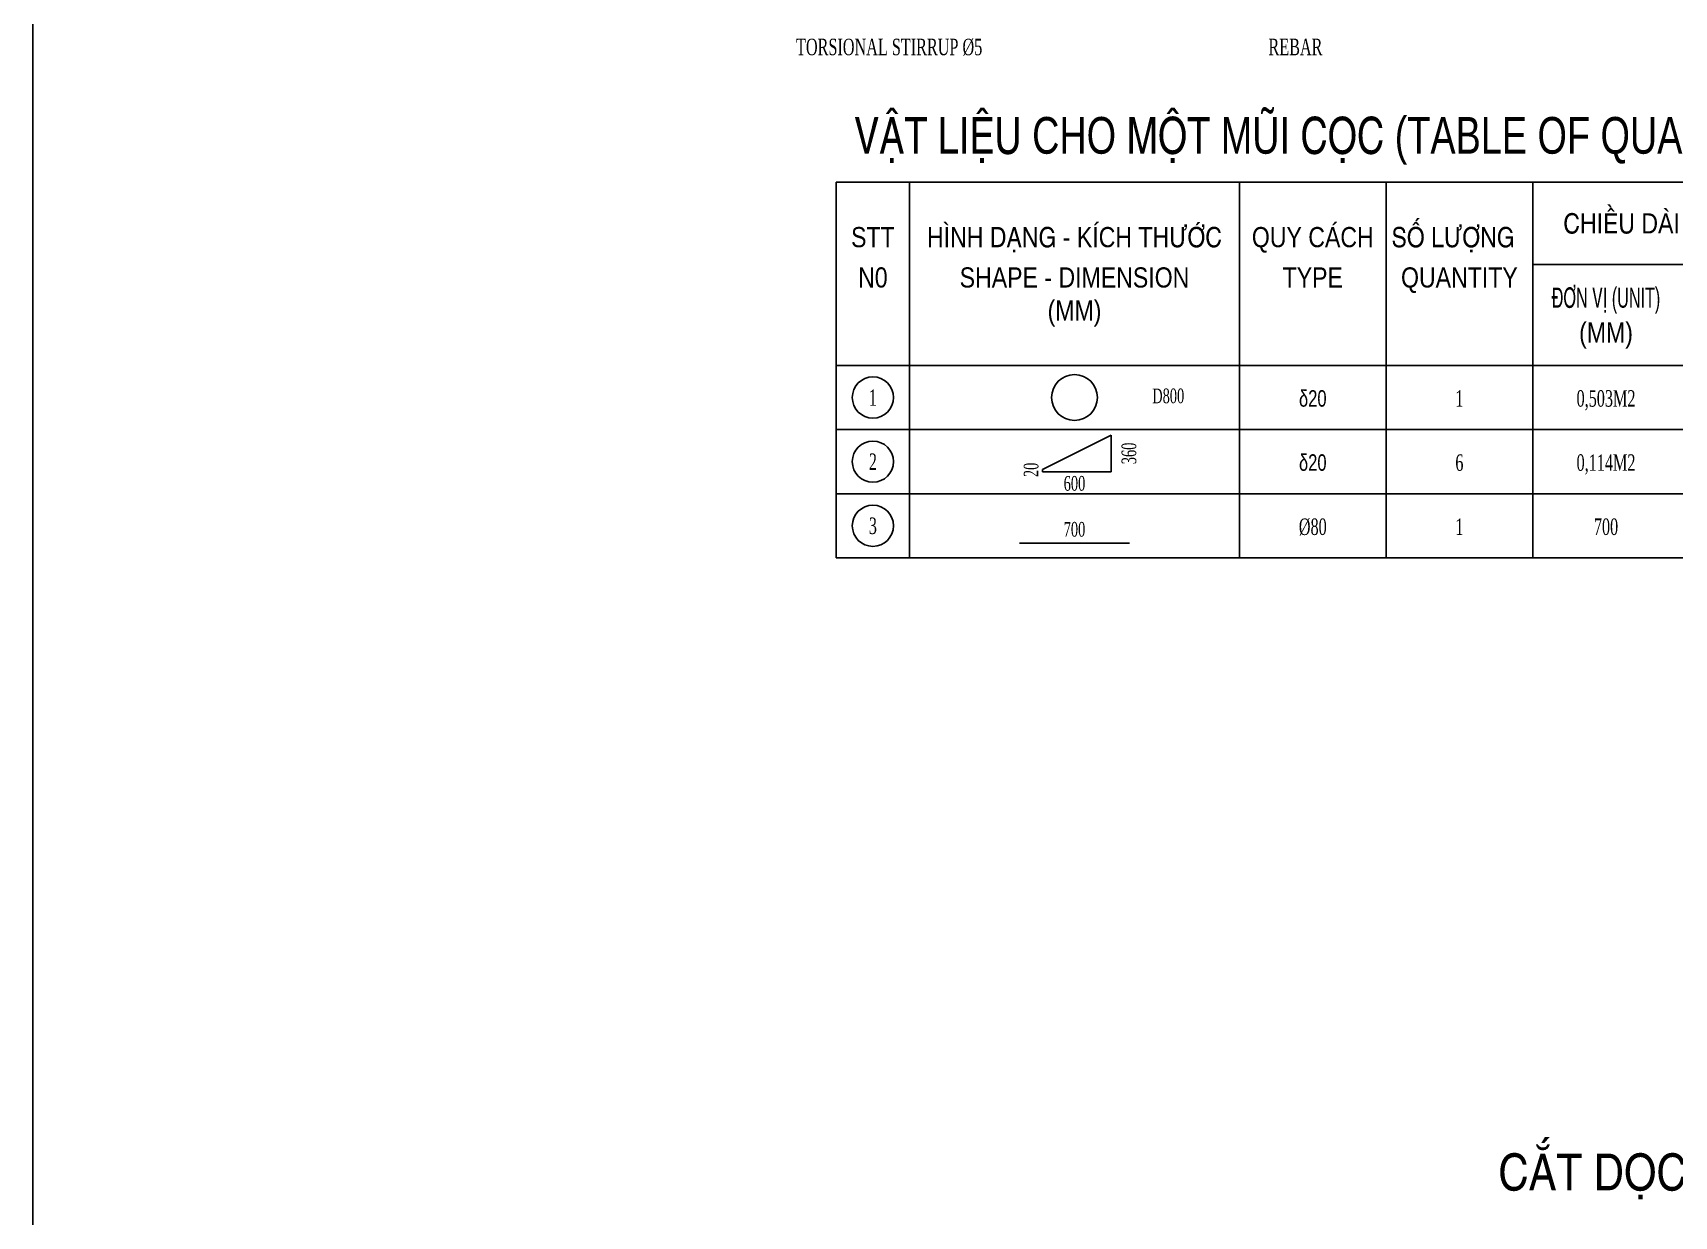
# Model space of a CAD drawing. Extents: x -687 to 808890, y -259 to 107959.
# Drawn here: x 796062 to 800540, y 79269 to 82497 of the extents above; entities that cross this region are included whole.
import ezdxf
from ezdxf.enums import TextEntityAlignment as Align

# ---------------------------------------------------------------- set-up
doc = ezdxf.new("R2010")
doc.units = 0
doc.header["$MEASUREMENT"] = 0
doc.layers.get('0').update_dxf_attribs({"color": 3, "linetype": 'CONTINUOUS'})
for name, color, linetype in [('Net vang', 2, 'CONTINUOUS'), ('Text', 3, 'CONTINUOUS'), ('Thep chu', 1, 'CONTINUOUS'), ('Thep dai', 6, 'CONTINUOUS')]:
    doc.layers.add(name, color=color, linetype=linetype)
doc.styles.get("Standard").update_dxf_attribs({"font": 'vntimeh.shx', "width": 0.65})
doc.styles.add('SYMBOL', font='greeks.shx', dxfattribs={"width": 0.8})
doc.styles.add('Ten', font='Vharialn.ttf')

msp = doc.modelspace()

# ---------------------------------------------------------------- linework, layer by layer
for p, q in [((798254, 82090), (798254, 81065)), ((798254, 82090), (801754, 82090)), ((798454, 82090), (798454, 81065)), ((799354, 82090), (799354, 81065)), ((799754, 82090), (799754, 81065)), ((800154, 82090), (800154, 81065)), ((800154, 81865), (801754, 81865)), ((798254, 81590), (801754, 81590)), ((798254, 81415), (801754, 81415)), ((798254, 81240), (801754, 81240)), ((798254, 81240), (801754, 81240)), ((798254, 81065), (801754, 81065))]:
    msp.add_line(p, q)
at = {"layer": 'Net vang'}
msp.add_line((798254, 81590), (801754, 81590), dxfattribs=at)
for centre in [(798354, 81502.5), (798354, 81327.5), (798354, 81152.5)]:
    msp.add_circle(centre, 56.2, dxfattribs=at)
at = {"layer": 'Thep chu'}
for p, q in [((798816.6, 81306.3), (799004, 81400)), ((799004, 81300), (799004, 81400)), ((798816.6, 81306.3), (798816.6, 81300)), ((798816.6, 81300), (799004, 81300)), ((798754, 81105), (799054, 81105))]:
    msp.add_line(p, q, dxfattribs=at)
msp.add_lwpolyline([(796062.4, 71239), (808889.6, 71239), (808889.6, 106534.8), (796062.4, 106534.8)], close=True, dxfattribs=at)
at = {"layer": 'Thep dai'}
msp.add_circle((798904, 81502.5), 62.5, dxfattribs=at)

# ---------------------------------------------------------------- texts
at = {"layer": 'Text', "width": 0.65}
for s, height, p in [('torsional stirrup %%C5', 45, (798398.4, 82436.3)), ('rebar', 45, (799506.8, 82436.3)), ('d800', 40, (799159.7, 81486.9)), ('1', 45, (799954, 81477.5)), ('0,503m2', 45, (800354, 81477.5)), ('6', 45, (799954, 81302.5)), ('0,114m2', 45, (800354, 81302.5)), ('600', 40, (798904, 81248.3)), ('700', 40, (798904, 81122.9)), ('%%c80', 45, (799554, 81127.5)), ('1', 45, (799954, 81127.5)), ('700', 45, (800354, 81127.5))]:
    msp.add_text(s, height=height, dxfattribs=at).set_placement(p, align=Align.CENTER)
at = {"layer": 'Text', "color": 3, "style": 'Ten', "width": 0.9}
msp.add_text('vËt liÖu cho mét mòi cäc (table of quanties for 1 pile tip)', height=100, dxfattribs=at).set_placement((799988.3, 82167.6), align=Align.CENTER)
at = {"layer": 'Text', "style": 'Ten'}
for s, p in [('chiÒu dµi (length)', (800554, 81950)), ('sè l\xadîng', (799936.8, 81912.5)), ('stt', (798354, 81912.5)), ('h×nh d¹ng - kÝch th\xadíc', (798904, 81912.5)), ('quy c¸ch', (799554, 81912.5)), ('n0', (798354, 81802.5)), ('shape - dimension', (798904, 81802.5)), ('type', (799554, 81802.5)), ('quantity', (799954, 81802.5)), ('(mm)', (798904, 81712.5)), ('(mm)', (800354, 81652.5))]:
    msp.add_text(s, height=55, dxfattribs=at).set_placement(p, align=Align.CENTER)
at = {"layer": 'Text'}
for s, height, style, width, p in [('®¬n vÞ (unit)', 55, 'Ten', 0.7, (800354, 81747.5)), ('d20', 45, 'SYMBOL', 0.75, (799554, 81477.5)), ('d20', 45, 'SYMBOL', 0.75, (799554, 81302.5))]:
    msp.add_text(s, height=height, dxfattribs=dict(at, style=style, width=width)).set_placement(p, align=Align.CENTER)
at = {"layer": 'Text', "width": 0.65}
for s, p in [('1', (798354, 81502.5)), ('2', (798354, 81327.5)), ('3', (798354, 81152.5))]:
    msp.add_text(s, height=45, dxfattribs=at).set_placement(p, align=Align.MIDDLE)
for s, p in [('360', (799072.4, 81350)), ('20', (798805.5, 81305.1))]:
    msp.add_text(s, height=40, rotation=90, dxfattribs=at).set_placement(p, align=Align.CENTER)
at = {"layer": 'Text', "color": 3, "style": 'Ten'}
msp.add_text('C¾t däc cäc èng btct dù øng lùc D800-540 kÐo tr\xadíc, dµi 37m (1:25)', height=100, dxfattribs=at).set_placement((802202.5, 79339.9), align=Align.CENTER)

doc.saveas('drawing.dxf')
